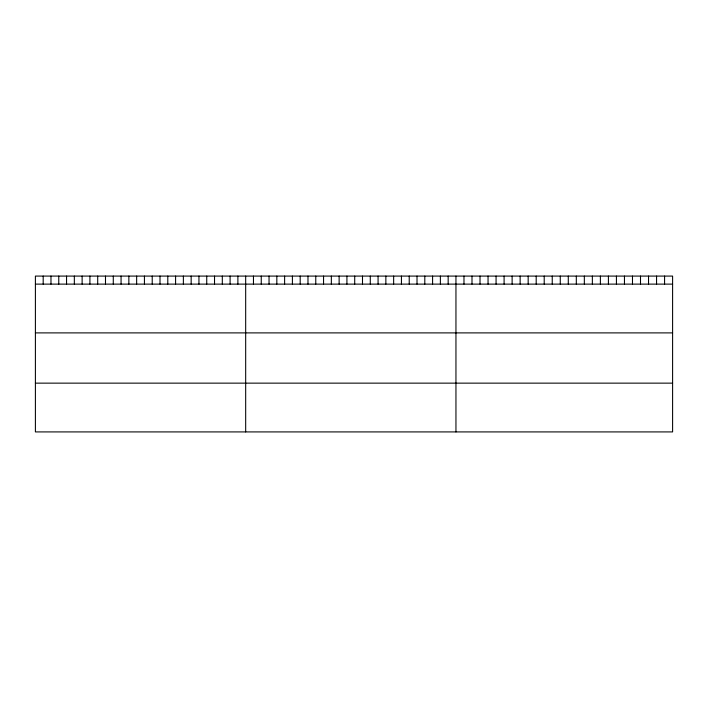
<?xml version="1.0" encoding="UTF-8"?>
<svg xmlns="http://www.w3.org/2000/svg" width="708" height="708" viewBox="0 0 708 708"><rect width="100%" height="100%" fill="white"/><g stroke="black" fill="none" stroke-linecap="round" stroke-linejoin="round"><path stroke-width="1.06" d="M672.6 284.12L672.6 431.915L35.4 431.915L35.4 276.085L672.6 276.085L672.6 284.12L35.4 284.12M35.4 332.893L672.6 332.893M35.4 383.143L672.6 383.143M664.573 276.085L664.573 284.12M656.555 276.085L656.555 284.12M648.528 276.085L648.528 284.12M640.501 276.085L640.501 284.12M632.483 276.085L632.483 284.12M624.456 276.085L624.456 284.12M616.429 276.085L616.429 284.12M608.411 276.085L608.411 284.12M600.384 276.085L600.384 284.12M592.357 276.085L592.357 284.12M584.339 276.085L584.339 284.12M576.312 276.085L576.312 284.12M568.285 276.085L568.285 284.12M560.267 276.085L560.267 284.12M552.24 276.085L552.24 284.12M544.213 276.085L544.213 284.12M536.195 276.085L536.195 284.12M528.168 276.085L528.168 284.12M520.141 276.085L520.141 284.12M512.123 276.085L512.123 284.12M504.096 276.085L504.096 284.12M496.069 276.085L496.069 284.12M488.051 276.085L488.051 284.12M480.024 276.085L480.024 284.12M471.997 276.085L471.997 284.12M463.979 276.085L463.979 284.12M455.952 276.085L455.952 431.915M448.164 276.085L448.164 284.12M440.376 276.085L440.376 284.12M432.588 276.085L432.588 284.12M424.8 276.085L424.8 284.12M417.012 276.085L417.012 284.12M409.224 276.085L409.224 284.12M401.436 276.085L401.436 284.12M393.648 276.085L393.648 284.12M385.86 276.085L385.86 284.12M378.072 276.085L378.072 284.12M370.284 276.085L370.284 284.12M362.496 276.085L362.496 284.12M354.708 276.085L354.708 284.12M346.92 276.085L346.92 284.12M339.132 276.085L339.132 284.12M331.344 276.085L331.344 284.12M323.556 276.085L323.556 284.12M315.768 276.085L315.768 284.12M307.98 276.085L307.98 284.12M300.192 276.085L300.192 284.12M292.404 276.085L292.404 284.12M284.616 276.085L284.616 284.12M276.828 276.085L276.828 284.12M269.04 276.085L269.04 284.12M261.252 276.085L261.252 284.12M253.464 276.085L253.464 284.12M245.676 276.085L245.676 431.915M237.888 276.085L237.888 284.12M230.1 276.085L230.1 284.12M222.312 276.085L222.312 284.12M214.524 276.085L214.524 284.12M206.736 276.085L206.736 284.12M198.948 276.085L198.948 284.12M191.16 276.085L191.16 284.12M183.372 276.085L183.372 284.12M175.584 276.085L175.584 284.12M167.796 276.085L167.796 284.12M160.008 276.085L160.008 284.12M152.22 276.085L152.22 284.12M144.432 276.085L144.432 284.12M136.644 276.085L136.644 284.12M128.856 276.085L128.856 284.12M121.068 276.085L121.068 284.12M113.28 276.085L113.28 284.12M105.492 276.085L105.492 284.12M97.704 276.085L97.704 284.12M89.916 276.085L89.916 284.12M82.128 276.085L82.128 284.12M74.34 276.085L74.34 284.12M66.552 276.085L66.552 284.12M58.764 276.085L58.764 284.12M50.976 276.085L50.976 284.12M43.188 276.085L43.188 284.12"/></g></svg>
